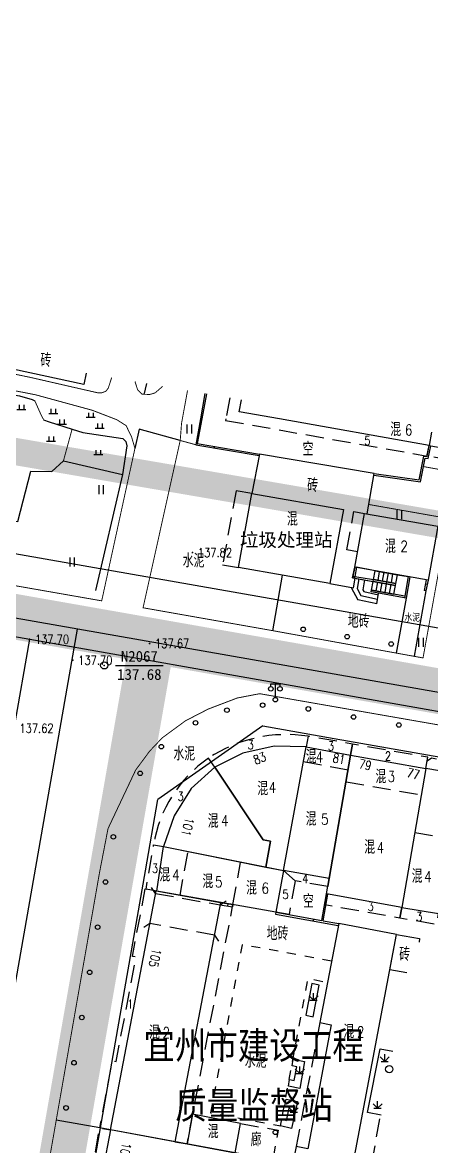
# Model space of a CAD drawing. Extents: x 529262 to 576451, y 2694391 to 2717535.
# Drawn here: x 563310.3 to 563355.5, y 2710922.2 to 2711046.3 of the extents above; entities that cross this region are included whole.
import ezdxf
from ezdxf.enums import TextEntityAlignment as Align
from ezdxf.xclip import XClip

# ---------------------------------------------------------------- set-up
doc = ezdxf.new("R2010")
doc.units = 0
doc.header["$XCLIPFRAME"] = 0
for name, pattern in [('DASH', [0.35, 0.25, -0.1]), ('X2', [10, 8, -2]), ('X5', [3, 2, -1]), ('X6', [2, 1, -1])]:
    doc.linetypes.add(name, pattern=pattern)
for name, color, linetype in [('DLDW', 8, 'Continuous'), ('DLSS', 4, 'Continuous'), ('DMTZ', 8, 'Continuous'), ('GCD', 8, 'Continuous'), ('JMD', 8, 'Continuous'), ('KZD', 8, 'Continuous'), ('PP-COM', 7, 'Continuous'), ('RD-中线', 40, 'Continuous'), ('RD-红线', 7, 'Continuous'), ('ZBTZ', 8, 'Continuous'), ('ZJ', 7, 'Continuous'), ('污水管径标注_W10-', 202, 'Continuous'), ('河流', 4, 'Continuous')]:
    doc.layers.add(name, color=color, linetype=linetype)
doc.styles.add('HZ', font='rs.shx', dxfattribs={"width": 0.8, "bigfont": 'hztxt.shx'})
doc.styles.add('宋体', font='', dxfattribs={"width": 0.75})
doc.styles.add('等线体', font='simhei.ttf')
doc.styles.get('宋体').set_extended_font_data('SimSun')
doc.linetypes.add('10421', pattern='A,2,[150,AAA.SHX,S=0.5,R=0,X=0,Y=0.5],1e-11', length=2)
doc.linetypes.add('10422', pattern='A,0.75,[150,AAA.SHX,S=0.5,R=0,X=0,Y=0.5],1.5,[177,AAA.SHX,S=1,R=0,X=0,Y=0.4],0.75', length=3)
doc.linetypes.add('1161', pattern='A,0,[149,AAA.SHX,S=0.15,R=0,X=0,Y=0],-1.6', length=1.6)

# ---------------------------------------------------------------- blocks, each defined once
blk = doc.blocks.new('A$C19FD0107')
at = {"layer": 'RD-中线', "color": 8, "linetype": 'Continuous', "flags": 128}
blk.add_lwpolyline([(-7829.22, 16614.8), (-7702.99, 16592.51), (-7570.47, 16569.25), (-7507.34, 16557.99), (-7359.86, 16532.34)], dxfattribs=at)
at = {"layer": 'RD-中线', "color": 8, "linetype": 'Continuous'}
blk.add_lwpolyline([(-7960.88, 14986.93), (-7915.56, 15243.04, 0.015839), (-7911.03, 15274.38), (-7907.82, 15303, -0.015839), (-7903.29, 15334.35), (-7712.17, 16414.53, 0.000335), (-7712.11, 16414.93), (-7698.73, 16491.12, 0.000054), (-7698.72, 16491.18), (-7681.61, 16588.75)], format="xyb", dxfattribs=at)
at = {"layer": 'RD-红线', "color": 8, "linetype": 'Continuous', "flags": 128}
for points in [[(-7811.09, 16618.71), (-7701.78, 16599.4), (-7569.25, 16576.15), (-7506.12, 16564.88), (-7407.18, 16547.68), (-7399.08, 16546.27)], [(-7661.15, 16578.06), (-7653.27, 16576.67), (-7571.69, 16562.36), (-7564.71, 16561.12), (-7556.86, 16559.71)], [(-7686.55, 16491.12), (-7683.95, 16505.9), (-7674.11, 16562.05), (-7672.73, 16569.93)]]:
    blk.add_lwpolyline(points, dxfattribs=at)
at = {"layer": 'RD-红线', "color": 8, "linetype": 'Continuous'}
blk.add_lwpolyline([(-7661.15, 16578.06), (-7672.73, 16569.93, 0.414249)], format="xyb", dxfattribs=at)
blk = doc.blocks.new('GC200')
at = {"linetype": 'Continuous', "const_width": 0.2, "flags": 128}
blk.add_lwpolyline([(-0.1, 0, 1), (0.1, 0, 1)], format="xyb", close=True, dxfattribs=at)
blk = doc.blocks.new('gc119')
at = {"color": 8}
for p, q in [((-1, 0), (1, 0)), ((-0.5, 1), (-0.5, 0)), ((0.5, 1), (0.5, 0))]:
    blk.add_line(p, q, dxfattribs=at)
blk = doc.blocks.new('gc121')
at = {"color": 8}
for p, q in [((-0.5, -1), (-0.5, 1)), ((0.5, -1), (0.5, 1))]:
    blk.add_line(p, q, dxfattribs=at)
blk = doc.blocks.new('gc122')
at = {"color": 8}
blk.add_circle((0, 0), 0.8, dxfattribs=at)
blk = doc.blocks.new('gc124')
at = {"color": 8}
for p, q in [((-1, 1), (0, 0)), ((-0.8, 0), (0.8, 0)), ((0, 0), (0, 1.6)), ((0, 0), (1, 1))]:
    blk.add_line(p, q, dxfattribs=at)
blk = doc.blocks.new('gc170')
at = {"color": 8, "linetype": 'Continuous'}
blk.add_circle((0, 0), 0.5, dxfattribs=at)
blk = doc.blocks.new('gc097')
at = {"color": 8}
for p, q in [((-1, 2.9), (-1, 3.5)), ((-1, 3.5), (1, 3.5)), ((0, 0.5), (0, 3.5)), ((1, 3.5), (1, 2.9))]:
    blk.add_line(p, q, dxfattribs=at)
for centre in [(-1, 2.4), (1, 2.4), (0, 0)]:
    blk.add_circle(centre, 0.5, dxfattribs=at)
blk = doc.blocks.new('gc117')
at = {"color": 8}
blk.add_circle((0, 0), 0.8, dxfattribs=at)
blk.add_point((0, 0), dxfattribs=at)

msp = doc.modelspace()

# ---------------------------------------------------------------- linework, layer by layer
at = {"layer": 'DLSS', "linetype": 'Continuous', "const_width": 0.1, "flags": 128}
for points in [[(563320.156, 2711007.136), (563319.769, 2711005.954), (563319.494, 2711005.605), (563319.068, 2711005.448), (563318.596, 2711005.448), (563316.236, 2711005.987), (563311.236, 2711007.134), (563307.775, 2711007.853), (563305.009, 2711008.476)], [(563327.954, 2711002.568), (563328.525, 2711005.701)], [(563327.714, 2711000.178), (563327.781, 2711000.985), (563327.863, 2711002.07), (563327.954, 2711002.568)], [(563327.714, 2711000.178), (563323.617, 2710981.7), (563337.961, 2710979.167), (563337.961, 2710979.167)], [(563329.425, 2710999.711), (563327.714, 2711000.178)], [(563322.719, 2710999.305), (563319.049, 2710982.467), (563305.018, 2710984.923), (563259.458, 2710993.003), (563242.087, 2710996.028)], [(563364.998, 2710995.4), (563354.584, 2710997.295)]]:
    msp.add_lwpolyline(points, dxfattribs=at)
at = {"layer": 'DLSS', "linetype": 'X2', "const_width": 0.1, "flags": 128}
for points in [[(563320.466, 2711002.568), (563317.985, 2711003.524), (563311.741, 2711005.228), (563306.226, 2711006.305), (563304.603, 2711006.671)], [(563322.719, 2710999.305), (563322.342, 2711000.595), (563321.741, 2711001.822), (563320.714, 2711002.473), (563320.466, 2711002.568)]]:
    msp.add_lwpolyline(points, dxfattribs=at)
at = {"layer": 'DLSS', "linetype": 'X2', "const_width": 0.1}
msp.add_lwpolyline([(563322.732, 2711006.695), (563322.744, 2711006.628), (563323.019, 2711005.77), (563323.513, 2711005.292), (563324.349, 2711005.258), (563324.929, 2711005.427), (563325.285, 2711005.726), (563325.74, 2711006.127), (563325.759, 2711006.176)], dxfattribs=at)
at = {"layer": 'DLSS', "linetype": 'Continuous', "const_width": 0.1, "flags": 128}
for points, elevation in [([(563348.524, 2710993.113), (563357.303, 2710991.565), (563354.524, 2710976.161), (563337.961, 2710979.167), (563337.961, 2710979.167)], 137.612), ([(563305.769, 2710877.832), (563318.811, 2710952.47), (563319.747, 2710957.312), (563322.8, 2710963.78), (563324.345, 2710965.87), (563325.744, 2710967.343), (563328.306, 2710969.222), (563330.813, 2710970.514), (563334.022, 2710971.737), (563336.491, 2710972.211), (563364.998, 2710967.232)], 136.796)]:
    msp.add_lwpolyline(points, dxfattribs=dict(at, elevation=elevation))
at = {"layer": 'DLSS', "linetype": 'X6', "elevation": 138.027, "flags": 128}
msp.add_lwpolyline([(563344.421, 2710942.673), (563342.246, 2710943.088), (563334.54, 2710944.49), (563331.077, 2710925.907), (563338.772, 2710924.473), (563341.826, 2710940.75), (563343.976, 2710940.34)], dxfattribs=at)
at = {"layer": 'DMTZ', "linetype": '10421', "flags": 128}
for points in [[(563323.999, 2711006.477), (563323.839, 2711005.856)], [(563312.639, 2711002.476), (563313.257, 2711002.254), (563315.773, 2711001.411), (563316.977, 2711001.072), (563321.384, 2711000.386), (563321.727, 2711000.061), (563321.831, 2710999.576), (563321.335, 2710996.406), (563318.356, 2710983.607)]]:
    msp.add_lwpolyline(points, dxfattribs=at)
at = {"layer": 'DMTZ', "linetype": '10422', "flags": 128}
for points in [[(563348.4, 2710925.943), (563349.775, 2710932.97)], [(563349.775, 2710932.97), (563351.172, 2710932.725)], [(563349.894, 2710925.66), (563348.4, 2710925.943)]]:
    msp.add_lwpolyline(points, dxfattribs=at)
at = {"layer": 'JMD', "linetype": 'Continuous'}
for p, q in [((563329.944, 2711002.569), (563329.95, 2711002.568)), ((563329.944, 2711002.569), (563330.092, 2711002.542)), ((563331.49, 2710999.358), (563331.515, 2710999.506)), ((563354.202, 2710996.377), (563354.399, 2710996.339)), ((563346.843, 2710983.91), (563347.026, 2710984.962)), ((563346.941, 2710984.976), (563346.974, 2710985.174)), ((563347.026, 2710984.962), (563349.025, 2710984.621)), ((563349.061, 2710984.817), (563349.237, 2710985.797)), ((563349.237, 2710985.797), (563351.699, 2710985.355)), ((563349.553, 2710984.729), (563349.729, 2710985.709)), ((563350.045, 2710984.641), (563350.221, 2710985.62)), ((563350.537, 2710984.552), (563350.713, 2710985.532)), ((563351.029, 2710984.464), (563351.205, 2710985.444)), ((563351.521, 2710984.375), (563351.697, 2710985.355)), ((563346.587, 2710983.955, 138.005), (563346.843, 2710983.91)), ((563346.587, 2710983.955), (563347.342, 2710982.581, 138.02)), ((563348.815, 2710983.449), (563348.85, 2710983.646)), ((563348.85, 2710983.646), (563349.027, 2710984.62)), ((563348.85, 2710983.646), (563351.313, 2710983.204)), ((563349.025, 2710984.621), (563349.061, 2710984.817)), ((563351.488, 2710984.178), (563349.025, 2710984.621)), ((563351.523, 2710984.375), (563349.061, 2710984.817)), ((563349.344, 2710983.557), (563349.519, 2710984.532)), ((563349.836, 2710983.469), (563350.011, 2710984.443)), ((563350.328, 2710983.381), (563350.503, 2710984.355)), ((563350.503, 2710984.355), (563350.538, 2710984.552)), ((563350.821, 2710983.293), (563350.996, 2710984.266)), ((563351.313, 2710983.204), (563351.488, 2710984.178)), ((563351.488, 2710984.178), (563351.523, 2710984.375)), ((563354.85, 2710983.588), (563354.653, 2710983.626)), ((563354.985, 2710984.284), (563354.788, 2710984.322)), ((563349.414, 2710982.141), (563347.342, 2710982.581, 138.02)), ((563349.414, 2710982.141), (563349.622, 2710983.304)), ((563352.529, 2710982.783), (563352.564, 2710982.98)), ((563324.992, 2710950.14), (563324.533, 2710950.795)), ((563332.128, 2710948.882), (563332.784, 2710949.341)), ((563332.992, 2710949.008), (563332.948, 2710948.762)), ((563333.534, 2710948.911), (563333.49, 2710948.665)), ((563338.273, 2710948.082), (563338.233, 2710947.866)), ((563343.647, 2710948.825, -525.198), (563343.795, 2710948.799, -525.198)), ((563324.36, 2710946.829), (563323.703, 2710946.373)), ((563342.435, 2710947.323), (563342.396, 2710947.106)), ((563331.489, 2710945.536), (563331.944, 2710944.878))]:
    msp.add_line(p, q, dxfattribs=at)
at = {"layer": 'JMD', "linetype": 'X5'}
for p, q in [((563324.992, 2710950.14), (563332.128, 2710948.882)), ((563331.489, 2710945.536), (563324.36, 2710946.829))]:
    msp.add_line(p, q, dxfattribs=at)
at = {"layer": 'JMD', "linetype": 'Continuous', "flags": 128}
for points, elevation in [([(563317.317, 2711007.623), (563317.059, 2711006.365), (563305.117, 2711008.955), (563305.27, 2711009.688)], -526.019), ([(563338.664, 2711002.568), (563334.238, 2711003.357), (563334.476, 2711004.681)], -526.126), ([(563355.448, 2711001.086), (563355.188, 2710999.623), (563338.664, 2711002.568)], -526.126), ([(563347.421, 2710984.894), (563347.237, 2710983.815), (563347.667, 2710983.045), (563349.502, 2710982.634)], 138.014), ([(563348.076, 2710984.783), (563347.887, 2710983.676), (563347.994, 2710983.484), (563349.59, 2710983.126)], 138.014), ([(563343.35, 2710947.156), (563343.872, 2710950.088)], -525.198), ([(563343.497, 2710947.129), (563344.02, 2710950.062)], -525.198), ([(563352.736, 2710941.372), (563350.857, 2710941.695), (563351.601, 2710945.63), (563354.146, 2710945.158), (563354.086, 2710944.782)], 138.014)]:
    msp.add_lwpolyline(points, dxfattribs=dict(at, elevation=elevation))
at = {"layer": 'JMD', "linetype": 'Continuous'}
for points in [[(563330.453, 2711005.371), (563329.944, 2711002.568)], [(563330.601, 2711005.346), (563330.096, 2711002.568)], [(563329.944, 2711002.568), (563329.425, 2710999.711), (563336.427, 2710998.516)], [(563330.096, 2711002.568), (563329.599, 2710999.833), (563336.455, 2710998.663)]]:
    msp.add_lwpolyline(points, dxfattribs=at)
at = {"layer": 'JMD', "linetype": 'X5'}
for points in [[(563333.185, 2711004.902), (563332.762, 2711002.568)], [(563332.762, 2711002.568), (563332.73, 2711002.392), (563354.973, 2710998.464), (563355.188, 2710999.623)], [(563347.283, 2710987.889), (563346.113, 2710988.106), (563346.899, 2710992.349), (563348.069, 2710992.13)], [(563339.116, 2710952.682), (563340.409, 2710951.528), (563339.73, 2710947.824), (563338.273, 2710948.082)], [(563344.171, 2710951.813), (563344.014, 2710950.908), (563340.409, 2710951.528), (563339.116, 2710952.682)]]:
    msp.add_lwpolyline(points, dxfattribs=at)
at = {"layer": 'JMD', "linetype": 'Continuous', "flags": 128}
for points in [[(563355.448, 2711001.086), (563355.188, 2710999.623), (563362.638, 2710998.276), (563362.903, 2710999.808)], [(563349.093, 2710996.341), (563354.257, 2710995.604), (563354.763, 2710998.221), (563355.107, 2710998.177), (563355.401, 2710999.584)], [(563349.128, 2710996.538), (563354.096, 2710995.829), (563354.602, 2710998.443), (563354.949, 2710998.399), (563355.205, 2710999.62)], [(563346.98, 2710986.203), (563346.75, 2710985.009), (563349.025, 2710984.621)], [(563347.177, 2710986.168), (563346.985, 2710985.172), (563349.061, 2710984.817)], [(563353.08, 2710985.106), (563352.659, 2710982.76), (563348.815, 2710983.449)], [(563352.884, 2710985.142), (563352.497, 2710982.992), (563348.85, 2710983.646)], [(563349.025, 2710984.621), (563351.488, 2710984.178)], [(563349.061, 2710984.817), (563351.523, 2710984.375)], [(563354.878, 2710984.783), (563354.653, 2710983.626)], [(563355.075, 2710984.748), (563354.85, 2710983.588)], [(563325.889, 2710955.332), (563339.116, 2710952.682)], [(563332.133, 2710948.907), (563333.49, 2710948.665)], [(563332.18, 2710949.153), (563333.534, 2710948.911)], [(563338.233, 2710947.866), (563345.169, 2710946.6)], [(563338.273, 2710948.082), (563343.35, 2710947.156)], [(563343.497, 2710947.129), (563345.211, 2710946.816)], [(563337.924, 2710920.743), (563333.797, 2710921.5), (563334.388, 2710924.754)]]:
    msp.add_lwpolyline(points, dxfattribs=at)
for points in [[(563349.128, 2710996.538), (563336.457, 2710998.67), (563335.622, 2710994.337), (563345.74, 2710992.547), (563344.227, 2710984.368), (563346.843, 2710983.91), (563347.026, 2710984.962), (563346.75, 2710985.009), (563346.98, 2710986.203), (563348.069, 2710992.13), (563348.342, 2710992.082)], [(563346.985, 2710985.172), (563349.061, 2710984.817), (563349.237, 2710985.797), (563347.177, 2710986.168)], [(563351.699, 2710985.355), (563352.884, 2710985.142), (563352.497, 2710982.992), (563351.313, 2710983.204)], [(563339.116, 2710952.682), (563341.618, 2710966.329), (563338.094, 2710966.427), (563334.641, 2710965.653), (563331.527, 2710964.089), (563336.866, 2710956.063), (563337.677, 2710955.935), (563337.154, 2710953.041)], [(563344.171, 2710951.813), (563339.116, 2710952.682), (563341.618, 2710966.329), (563346.532, 2710965.435)], [(563337.154, 2710953.041), (563337.677, 2710955.935), (563336.866, 2710956.063), (563331.527, 2710964.089), (563328.941, 2710961.741), (563327.058, 2710958.72), (563325.889, 2710955.332)], [(563356.226, 2710947.918), (563358.921, 2710963.238), (563354.826, 2710963.959), (563352.166, 2710948.612)], [(563338.273, 2710948.082), (563325.14, 2710950.411), (563325.889, 2710955.332), (563339.116, 2710952.682)], [(563325.047, 2710950.428), (563332.18, 2710949.153), (563327.127, 2710922.724), (563320.012, 2710924.03)], [(563333.797, 2710921.499), (563334.388, 2710924.754), (563329.069, 2710925.762), (563328.473, 2710922.477)], [(563345.154, 2710919.414), (563320.012, 2710924.03), (563319.183, 2710919.605), (563344.378, 2710914.992)]]:
    msp.add_lwpolyline(points, close=True, dxfattribs=at)
at = {"layer": 'JMD', "linetype": 'X5', "flags": 128}
for points in [[(563362.638, 2710998.276), (563362.433, 2710997.13), (563354.973, 2710998.464), (563355.188, 2710999.623)], [(563325.14, 2710950.411), (563323.949, 2710950.613), (563324.779, 2710955.513), (563325.889, 2710955.332)], [(563328.505, 2710954.627), (563327.682, 2710949.96)], [(563320.012, 2710924.03), (563318.825, 2710924.256), (563320.241, 2710931.681), (563320.649, 2710931.603), (563322.845, 2710943.113), (563322.437, 2710943.191), (563323.86, 2710950.654), (563325.047, 2710950.428)], [(563327.127, 2710922.724), (563328.479, 2710922.475), (563333.534, 2710948.911), (563332.18, 2710949.153)], [(563352.166, 2710948.612), (563351.964, 2710947.465), (563356.02, 2710946.75), (563356.226, 2710947.918)], [(563347.859, 2710914.406), (563347.855, 2710914.407), (563349.828, 2710925.704), (563349.9, 2710925.692)], [(563319.183, 2710919.605), (563318.049, 2710919.803), (563318.825, 2710924.256), (563320.012, 2710924.03)], [(563334.388, 2710924.754), (563338.524, 2710923.985), (563337.924, 2710920.743)]]:
    msp.add_lwpolyline(points, dxfattribs=at)
at = {"layer": 'JMD', "linetype": 'X5', "elevation": 137.908}
msp.add_lwpolyline([(563335.622, 2710994.337), (563333.884, 2710994.634), (563332.396, 2710986.444), (563334.134, 2710986.147)], dxfattribs=at)
at = {"layer": 'JMD', "linetype": 'Continuous', "flags": 128}
for points, elevation in [([(563334.134, 2710986.147), (563335.622, 2710994.337), (563345.74, 2710992.547), (563344.227, 2710984.368)], 137.908), ([(563346.98, 2710986.203), (563348.069, 2710992.13), (563356.145, 2710990.702), (563355.075, 2710984.748)], -522.489), ([(563343.872, 2710950.088), (563346.532, 2710965.435), (563354.826, 2710963.959), (563352.166, 2710948.612)], -523.553), ([(563345.211, 2710946.816), (563343.127, 2710935.884), (563344.398, 2710935.644), (563341.812, 2710921.95), (563340.534, 2710922.204), (563340.163, 2710920.33), (563346.599, 2710919.149), (563351.601, 2710945.63)], -524.196)]:
    msp.add_lwpolyline(points, close=True, dxfattribs=dict(at, elevation=elevation))
at = {"layer": 'JMD', "linetype": 'X5'}
for points in [[(563331.527, 2710964.089), (563330.837, 2710965.094, -0.1886909), (563341.831, 2710967.504), (563341.618, 2710966.329)], [(563331.527, 2710964.089), (563330.837, 2710965.094, 0.2038221), (563324.779, 2710955.513), (563325.889, 2710955.332)]]:
    msp.add_lwpolyline(points, format="xyb", dxfattribs=at)
at = {"layer": 'JMD', "linetype": 'X5', "flags": 128}
for points, elevation in [([(563346.532, 2710965.435), (563346.743, 2710966.643), (563341.831, 2710967.504), (563341.618, 2710966.329)], 138.021), ([(563354.826, 2710963.959), (563355.041, 2710965.19), (563346.743, 2710966.643), (563346.532, 2710965.435)], -523.553), ([(563354.826, 2710963.959), (563354.972, 2710964.792), (563355.45, 2710965.118), (563358.754, 2710964.54), (563359.073, 2710964.104), (563358.926, 2710963.263)], 137.997), ([(563346.247, 2710963.777), (563341.316, 2710964.681)], -510.572), ([(563346.02, 2710962.481), (563354.32, 2710961.043)], -514.468), ([(563353.601, 2710956.89), (563357.678, 2710956.173)], -512.326), ([(563333.534, 2710948.911), (563334.384, 2710953.549)], -526.289), ([(563343.872, 2710950.088), (563343.671, 2710948.927), (563351.964, 2710947.465), (563352.166, 2710948.612)], -523.553), ([(563343.127, 2710935.884), (563340.534, 2710922.204)], -524.196)]:
    msp.add_lwpolyline(points, dxfattribs=dict(at, elevation=elevation))
at = {"layer": 'KZD', "linetype": 'Continuous'}
msp.add_line((563320.583, 2710975.34, 137.675), (563325.833, 2710975.34, 137.675), dxfattribs=at)
at = {"layer": 'PP-COM', "color": 8, "const_width": 3}
msp.add_lwpolyline([(563032.752, 2710920.339), (563591.044, 2710822.688), (563615.48, 2710946.262), (563044.443, 2711044.616), (563022.893, 2710922.063)], close=True, dxfattribs=at)
at = {"layer": 'ZBTZ', "linetype": '1161', "elevation": 138.273, "flags": 128}
msp.add_lwpolyline([(563307.844, 2711005.479), (563309.989, 2711005.117), (563311.385, 2711004.703), (563311.669, 2711004.551)], dxfattribs=at)
at = {"layer": 'ZBTZ', "linetype": '1161', "ltscale": 0.2, "flags": 128}
msp.add_lwpolyline([(563323.839, 2711005.856), (563323.735, 2711005.364)], dxfattribs=at)
at = {"layer": 'ZBTZ', "linetype": 'Continuous', "const_width": 0.1, "elevation": 138.273, "flags": 128}
for points in [[(563311.669, 2711004.551), (563312.393, 2711002.921), (563312.588, 2711002.568)], [(563312.588, 2711002.568), (563312.639, 2711002.476)]]:
    msp.add_lwpolyline(points, dxfattribs=at)
at = {"layer": 'ZBTZ', "linetype": 'Continuous', "const_width": 0.1, "flags": 128}
msp.add_lwpolyline([(563315.773, 2711001.411), (563314.826, 2710997.94)], dxfattribs=at)
at = {"layer": 'ZBTZ', "linetype": '1161', "flags": 128}
for points in [[(563327.714, 2711000.178), (563323.18, 2711001.417), (563322.719, 2710999.305)], [(563338.971, 2710985.294), (563337.887, 2710979.151)], [(563352.659, 2710982.76), (563351.559, 2710976.699)], [(563354.85, 2710983.588), (563353.534, 2710976.341)], [(563318.825, 2710924.256), (563314.027, 2710925.095)]]:
    msp.add_lwpolyline(points, dxfattribs=at)
at = {"layer": 'ZBTZ', "linetype": '1161'}
msp.add_lwpolyline([(563306.219, 2710991.723), (563309.785, 2710991.233), (563311.237, 2710996.774), (563313.529, 2710996.753), (563314.826, 2710997.94), (563321.335, 2710996.406)], dxfattribs=at)
at = {"layer": 'ZBTZ', "linetype": '1161', "flags": 128}
for points in [[(563341.6, 2710936.705), (563342.41, 2710936.517), (563343.064, 2710940.026), (563342.254, 2710940.214)], [(563339.403, 2710927.429), (563340.65, 2710927.16), (563340.019, 2710924.197), (563338.772, 2710924.473), (563338.927, 2710925.208), (563339.438, 2710925.078), (563339.781, 2710926.582), (563339.253, 2710926.706)]]:
    msp.add_lwpolyline(points, close=True, dxfattribs=at)
at = {"layer": 'ZBTZ', "linetype": '1161', "elevation": 138.029, "flags": 128}
msp.add_lwpolyline([(563340.201, 2710931.831), (563341.456, 2710931.598), (563340.911, 2710928.618), (563339.656, 2710928.858), (563339.79, 2710929.597), (563340.304, 2710929.482), (563340.604, 2710930.995), (563340.072, 2710931.104)], close=True, dxfattribs=at)
at = {"layer": '污水管径标注_W10-'}
for points in [[(563213.756, 2710995.423), (563233.452, 2710991.944), (563245.229, 2710989.864), (563253.147, 2710988.468), (563272.844, 2710984.997), (563284.522, 2710982.939), (563292.539, 2710981.518), (563311.108, 2710978.228), (563331.927, 2710974.55), (563350.498, 2710971.27), (563371.318, 2710967.593), (563389.888, 2710964.313), (563410.708, 2710960.635), (563429.279, 2710957.355), (563450.098, 2710953.678), (563458.685, 2710952.161), (563469.793, 2710950.199)], [(563295.565, 2710889.58), (563299.019, 2710909.28), (563300.746, 2710919.129), (563302.473, 2710928.979), (563305.927, 2710948.679), (563309.381, 2710968.378), (563311.108, 2710978.228)]]:
    msp.add_lwpolyline(points, dxfattribs=at)
at = {"layer": '河流', "color": 5, "linetype": 'DASH', "ltscale": 0.1, "const_width": 5}
for points in [[(563032.637, 2711029.445), (563600.056, 2710929.567)], [(563305.913, 2710871.18), (563325.036, 2710980.331)]]:
    msp.add_lwpolyline(points, dxfattribs=at)

# ---------------------------------------------------------------- block references
at = {"layer": 'DLDW', "color": 252, "linetype": 'Continuous', "xscale": 0.5, "yscale": 0.5, "zscale": 0.5}
msp.add_blockref('gc097', (563338.225, 2710971.548), dxfattribs=at)
at = {"layer": 'GCD', "linetype": 'Continuous'}
ref = msp.add_blockref('GC200', (563329.064, 2710987.801, 137.82), dxfattribs=dict(at, xscale=0.5, yscale=0.5, zscale=0.5))
ref.add_attrib('height', '137.82', dxfattribs={"linetype": 'Continuous', "height": 1, "style": 'HZ', "width": 0.8}).set_placement((563329.664, 2710987.801, 137.82), align=Align.MIDDLE_LEFT)
ref = msp.add_blockref('GC200', (563311.077, 2710978.222, 137.7), dxfattribs=dict(at, xscale=0.5, yscale=0.5, zscale=0.5))
ref.add_attrib('height', '137.70', dxfattribs={"linetype": 'Continuous', "height": 1, "style": 'HZ', "width": 0.8}).set_placement((563311.677, 2710978.222, 137.7), align=Align.MIDDLE_LEFT)
ref = msp.add_blockref('GC200', (563324.343, 2710977.755, 137.673), dxfattribs=dict(at, xscale=0.5, yscale=0.5, zscale=0.5))
ref.add_attrib('height', '137.67', dxfattribs={"linetype": 'Continuous', "height": 1, "style": 'HZ', "width": 0.8}).set_placement((563324.943, 2710977.755, 137.673), align=Align.MIDDLE_LEFT)
ref = msp.add_blockref('GC200', (563315.853, 2710975.91, 137.703), dxfattribs=dict(at, xscale=0.5, yscale=0.5, zscale=0.5))
ref.add_attrib('height', '137.70', dxfattribs={"linetype": 'Continuous', "height": 1, "style": 'HZ', "width": 0.8}).set_placement((563316.453, 2710975.91, 137.703), align=Align.MIDDLE_LEFT)
ref = msp.add_blockref('GC200', (563309.367, 2710968.393, 137.62), dxfattribs=dict(at, xscale=0.5, yscale=0.5, zscale=0.5))
ref.add_attrib('height', '137.62', dxfattribs={"linetype": 'Continuous', "height": 1, "style": 'HZ', "width": 0.8}).set_placement((563309.967, 2710968.393, 137.62), align=Align.MIDDLE_LEFT)
at = {"layer": 'JMD', "linetype": 'Continuous', "xscale": 0.5, "yscale": 0.5, "zscale": 0.5}
msp.add_blockref('gc170', (563338.219, 2710923.765, 138.028), dxfattribs=at)
at = {"layer": 'KZD', "linetype": 'Continuous', "xscale": 0.5, "yscale": 0.5, "zscale": 0.5}
msp.add_blockref('gc117', (563319.333, 2710975.34, 137.675), dxfattribs=at)
at = {"layer": 'PP-COM'}
ref = msp.add_blockref('A$C19FD0107', (570997.993, 2694390.603), dxfattribs=at)
XClip(ref).set_block_clipping_path([(-9366.4383134884, 14428.6043910822), (-3328.4480743363, 17452.7484863754)])
at = {"layer": 'ZBTZ', "linetype": 'Continuous', "xscale": 0.5, "yscale": 0.5}
for name, p in [('gc119', (563310.187, 2711003.608)), ('gc119', (563313.7, 2711003.157)), ('gc119', (563314.646, 2711001.984)), ('gc119', (563317.841, 2711002.743)), ('gc119', (563318.833, 2711001.556)), ('gc121', (563328.736, 2711001.438)), ('gc119', (563313.46, 2711000.101)), ('gc119', (563318.664, 2710998.615)), ('gc121', (563319.001, 2710994.755)), ('gc121', (563351.917, 2710991.989)), ('gc121', (563315.805, 2710986.771)), ('gc121', (563354.327, 2710977.898)), ('gc124', (563342.443, 2710938.352)), ('gc124', (563340.92, 2710930.25)), ('gc124', (563340.254, 2710925.986))]:
    msp.add_blockref(name, p, dxfattribs=at)
at = {"layer": 'ZBTZ', "linetype": 'Continuous'}
for p, xscale, yscale, zscale, rotation in [((563341.296, 2710979.327), 0.499999999962767, 0.499999999962767, 0.499999999962767, 350.521410116479), ((563346.15, 2710978.517, 137.889), 0.499999999962767, 0.499999999962767, 0.499999999962767, 350.521410116479), ((563351.005, 2710977.706), 0.499999999962767, 0.499999999962767, 0.499999999962767, 350.521410116479), ((563336.818, 2710970.937), 0.5000000000276916, 0.5000000000276916, 0.5000000000276916, 169.9441384460063), ((563332.874, 2710970.387), 0.5000000000276916, 0.5000000000276916, 0.5000000000276916, 169.9441384460063), ((563341.856, 2710970.529), 0.5000000000453624, 0.5000000000453624, 0.5000000000453624, 175.370033161404), ((563329.411, 2710968.994), 0.5000000000276916, 0.5000000000276916, 0.5000000000276916, 169.9441384460063), ((563346.856, 2710969.642), 0.5000000000276916, 0.5000000000276916, 0.5000000000276916, 169.9441384460063), ((563351.856, 2710968.756), 0.5000000000276916, 0.5000000000276916, 0.5000000000276916, 169.9441384460063), ((563325.636, 2710966.358), 0.5000000000276916, 0.5000000000276916, 0.5000000000276916, 169.9441384460063), ((563323.298, 2710963.421), 0.5000000001184544, 0.5000000001184544, 0.5000000001184544, 247.14601025563), ((563320.339, 2710956.399), 0.5000000002257419, 0.5000000002257419, 0.5000000002257419, 260.1068654114011), ((563319.468, 2710951.409), 0.5000000002257419, 0.5000000002257419, 0.5000000002257419, 260.1068654114011), ((563318.598, 2710946.419), 0.5000000002257419, 0.5000000002257419, 0.5000000002257419, 260.1068654114011), ((563317.728, 2710941.429), 0.5000000002257419, 0.5000000002257419, 0.5000000002257419, 260.1068654114011), ((563316.858, 2710936.439), 0.5000000002257419, 0.5000000002257419, 0.5000000002257419, 260.1068654114011), ((563315.987, 2710931.449), 0.5000000002257419, 0.5000000002257419, 0.5000000002257419, 260.1068654114011), ((563315.117, 2710926.459), 0.5000000002257419, 0.5000000002257419, 0.5000000002257419, 260.1068654114011)]:
    msp.add_blockref('gc170', p, dxfattribs=dict(at, xscale=xscale, yscale=yscale, zscale=zscale, rotation=rotation))
at = {"layer": 'ZBTZ', "linetype": 'Continuous', "xscale": 0.5, "yscale": 0.5, "zscale": 0.5}
for name, p in [('gc124', (563350.289, 2710931.602)), ('gc122', (563350.797, 2710930.744)), ('gc124', (563349.507, 2710926.416))]:
    msp.add_blockref(name, p, dxfattribs=at)

# ---------------------------------------------------------------- texts
at = {"layer": 'JMD', "linetype": 'Continuous', "style": 'HZ', "width": 0.8}
for s, height, p in [('砖', 1.5, (563313.489, 2711009.046)), ('混', 1.5, (563352.106, 2711001.406)), ('6', 1.2, (563353.355, 2711001.339)), ('砖', 1.5, (563342.933, 2710995.233)), ('混', 1.5, (563340.7, 2710991.512)), ('混', 1.5, (563351.529, 2710988.496)), ('混', 1.5, (563342.769, 2710965.263)), ('4', 1.21, (563343.507, 2710965.225)), ('混', 1.5, (563350.472, 2710963.063)), ('混', 1.5, (563337.431, 2710961.739)), ('3', 1.2, (563351.439, 2710963.067)), ('4', 1.2, (563338.318, 2710961.852)), ('混', 1.5, (563331.955, 2710958.149)), ('4', 1.2, (563333.041, 2710958.197)), ('混', 1.5, (563342.767, 2710958.383)), ('混', 1.5, (563349.234, 2710955.275)), ('4', 1.2, (563350.22, 2710955.204)), ('混', 1.5, (563326.622, 2710952.214)), ('4', 1.2, (563327.65, 2710952.195)), ('混', 1.5, (563354.471, 2710952.067)), ('4', 1.2, (563355.476, 2710952.012)), ('混', 1.5, (563331.363, 2710951.486)), ('混', 1.5, (563336.188, 2710950.76)), ('砖', 1.5, (563353.098, 2710943.441)), ('混', 1.5, (563325.473, 2710934.813)), ('2', 1.2, (563326.586, 2710934.76)), ('混', 1.5, (563346.932, 2710934.904)), ('2', 1.2, (563348.044, 2710934.851)), ('混', 1.5, (563331.956, 2710923.871)), ('廊', 1.5, (563336.692, 2710922.969))]:
    msp.add_text(s, height=height, dxfattribs=at).set_placement(p, align=Align.MIDDLE_RIGHT)
for s, p in [('2', (563352.029, 2710988.496)), ('5', (563343.27, 2710958.351)), ('5', (563331.558, 2710951.425)), ('6', (563336.691, 2710950.728))]:
    msp.add_text(s, height=1.2, dxfattribs=at).set_placement(p, align=Align.MIDDLE_LEFT)
at = {"layer": 'KZD', "linetype": 'Continuous', "style": '等线体'}
for s, p in [('N2067', (563323.208, 2710976.34, 137.675)), ('137.68', (563323.208, 2710974.34, 137.675))]:
    msp.add_text(s, height=1.2, dxfattribs=at).set_placement(p, align=Align.MIDDLE_CENTER)
at = {"layer": 'ZJ', "color": 8, "linetype": 'Continuous'}
for s, height, style, width, p in [('空', 1.5, 'HZ', 0.8, (563341.833, 2710999.328)), ('5', 1, 'HZ', 0.8, (563348.387, 2711000.173)), ('水泥', 1.5, 'HZ', 0.8, (563329.191, 2710986.98)), ('地砖', 1.5, 'HZ', 0.8, (563347.417, 2710980.298)), ('水泥', 0.8, 'HZ', 0.8, (563353.332, 2710980.681)), ('水泥', 1.5, 'HZ', 0.8, (563328.165, 2710965.661)), ('3', 1, 'HZ', 0.8, (563335.503, 2710966.568)), ('3', 1, 'HZ', 0.8, (563344.353, 2710966.423)), ('2', 1, 'HZ', 0.8, (563350.657, 2710965.317)), ('3', 1, 'HZ', 0.8, (563327.764, 2710960.887)), ('3', 1, 'HZ', 0.8, (563324.943, 2710952.922)), ('4', 1, 'HZ', 0.8, (563341.524, 2710951.798)), ('5', 1, 'HZ', 0.8, (563339.34, 2710950.055)), ('空', 1.5, 'HZ', 0.8, (563341.872, 2710949.374)), ('3', 1, 'HZ', 0.8, (563348.747, 2710948.734)), ('3', 1, 'HZ', 0.8, (563354.097, 2710947.598)), ('地砖', 1.5, 'HZ', 0.8, (563338.462, 2710945.799)), ('1', 1, 'HZ', 0.8, (563322.207, 2710937.942)), ('宜州市建设工程 ', 3, '宋体', 0.85, (563336.684, 2710933.429)), ('水泥', 1.5, 'HZ', 0.8, (563336.036, 2710931.72)), ('质量监督站', 3, '宋体', 0.85, (563335.862, 2710926.81))]:
    msp.add_text(s, height=height, dxfattribs=dict(at, style=style, width=width)).set_placement(p, align=Align.MIDDLE)
at = {"layer": 'ZJ', "color": 8, "linetype": 'Continuous', "style": '等线体'}
msp.add_text('垃圾处理站', height=1.5, dxfattribs=at).set_placement((563339.416, 2710989.233, 138.285), align=Align.MIDDLE)
at = {"layer": 'ZJ', "color": 8, "linetype": 'Continuous', "style": 'HZ', "width": 0.8}
for s, rotation, p in [('83', 21.37481, (563336.491, 2710965.073)), ('81', 349.41842, (563345.255, 2710965.023)), ('79', 348.54442, (563348.138, 2710964.365)), ('77', 346.15619, (563353.451, 2710963.366)), ('101', 255.3684, (563328.545, 2710957.503)), ('105', 256.94434, (563324.94, 2710943.02)), ('107', 258.89051, (563321.635, 2710921.589))]:
    msp.add_text(s, height=1, rotation=rotation, dxfattribs=at).set_placement(p, align=Align.MIDDLE)

doc.saveas('drawing.dxf')
